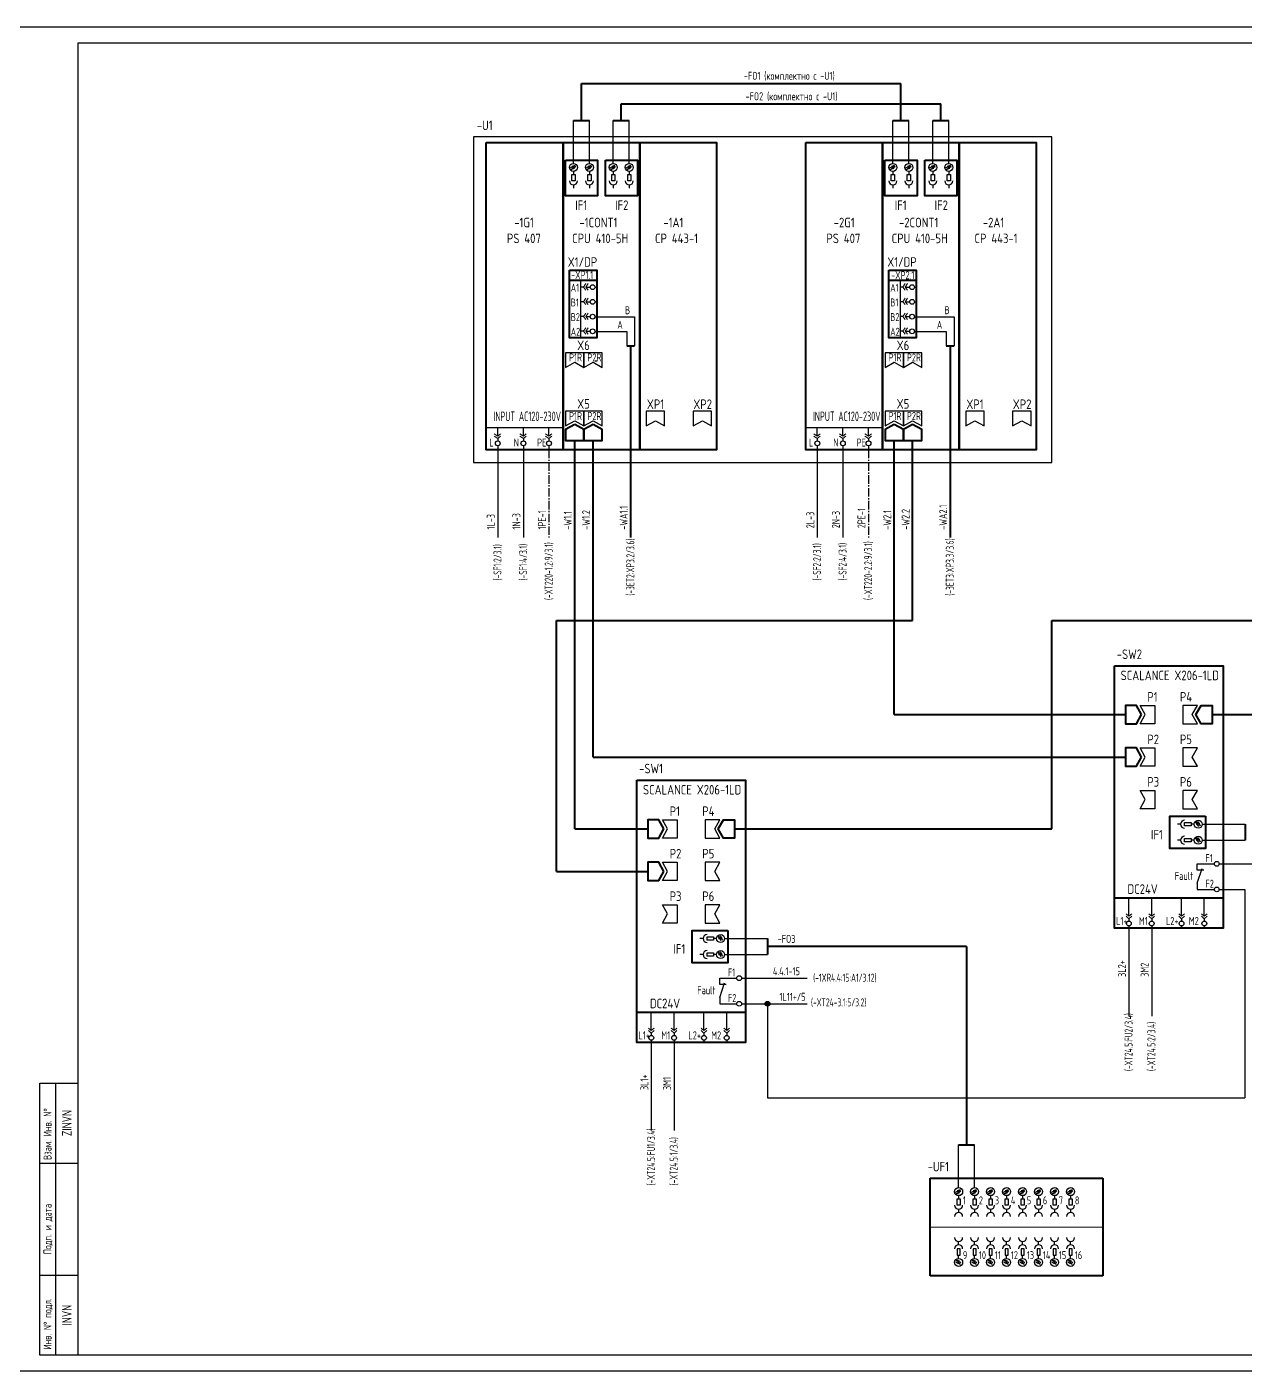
# Model space of a CAD drawing. Header units: millimetres. Extents: x 98 to 20644, y -7467 to -6136.
# Drawn here: x 2478 to 2858.8, y -7467.1 to -7047.1 of the extents above; entities that cross this region are included whole.
import ezdxf
from ezdxf.enums import TextEntityAlignment as Align

# ---------------------------------------------------------------- set-up
doc = ezdxf.new("R2010")
doc.units = ezdxf.units.MM
doc.linetypes.add('3_2012-53-ТКР2.1-2_План$0${ Chain Double-Dash }', pattern=[0])
doc.linetypes.add('EPL_DASHLONGDOT', pattern=[1, 0.66, -0.12, 0.1, -0.12])
doc.layers.add('Line S04', color=7, linetype='Continuous', lineweight=40)
doc.layers.add('Line S3', color=7, linetype='Continuous', lineweight=20)
for name, color, linetype in [('Временный', 6, 'Continuous'), ('КИА_МАРКИРОВКА', 2, 'Continuous'), ('КИА_НАКЛЕЙКИ', 1, 'Continuous')]:
    doc.layers.add(name, color=color, linetype=linetype)
doc.styles.add('GOST-A 3-1', font='', dxfattribs={"height": 3})
doc.styles.add('GOSTA-2.5-1', font='', dxfattribs={"width": 0.9, "height": 2.5})
doc.styles.add('ROMANS0-70', font='romans.shx', dxfattribs={"width": 0.7})
doc.styles.get('GOST-A 3-1').set_extended_font_data('GOST type A')
doc.styles.get('GOSTA-2.5-1').set_extended_font_data('GOST Type AU')

# ---------------------------------------------------------------- blocks, each defined once
blk = doc.blocks.new('A$C3D920043')
at = {"lineweight": 25}
for p, q in [((2, 2), (0, 2)), ((2, 2), (6.5, 0.5)), ((6, 0), (6, 2)), ((6, 2), (8, 2))]:
    blk.add_line(p, q, dxfattribs=at)
blk = doc.blocks.new('A$C2EC3666A')
h = blk.add_hatch(color=7)
h.dxf.hatch_style = 1
edge = h.paths.add_edge_path()
edge.add_arc((0, 0), 0.75, 0, 360)
at = {"color": 0}
blk.add_circle((0, 0), 0.75, dxfattribs=at)

msp = doc.modelspace()

# ---------------------------------------------------------------- linework, layer by layer
for p, q in [((2474, -7047.07), (3068, -7047.07)), ((2494, -7052.07), (3063, -7052.07)), ((2494, -7462.07), (2494, -7052.07)), ((2851.91, -7308.57), (2871.87, -7308.57)), ((2702.63, -7344.3), (2714.15, -7344.3)), ((2482, -7462.07), (2482, -7377.07)), ((2482, -7377.07), (2494, -7377.07)), ((2487, -7462.07), (2487, -7377.07)), ((2482, -7402.07), (2494, -7402.07)), ((2482, -7437.07), (2494, -7437.07)), ((2487, -7437.07), (2494, -7437.07)), ((2494, -7462.07), (2482, -7462.07)), ((3063, -7462.07), (2494, -7462.07)), ((3068, -7467.07), (2474, -7467.07))]:
    msp.add_line(p, q)
at = {"color": 31, "lineweight": 40}
for p, q in [((2651.32, -7076.31), (2651.32, -7064.75)), ((2651.32, -7064.75), (2751.18, -7064.75)), ((2751.18, -7076.31), (2751.18, -7064.75)), ((2663.79, -7076.31), (2663.79, -7071.16)), ((2663.79, -7071.16), (2763.65, -7071.16)), ((2763.65, -7076.31), (2763.65, -7071.16)), ((2648.82, -7076.31), (2653.82, -7076.31)), ((2661.29, -7076.31), (2666.29, -7076.31)), ((2748.68, -7076.31), (2753.68, -7076.31)), ((2761.15, -7076.31), (2766.15, -7076.31)), ((2858.78, -7296.2), (2858.78, -7301.2)), ((2709.5, -7331.92), (2709.5, -7336.92)), ((2771.74, -7334.42), (2709.5, -7334.42)), ((2771.74, -7334.42), (2771.74, -7396.35)), ((2769.24, -7396.35), (2774.24, -7396.35))]:
    msp.add_line(p, q, dxfattribs=at)
at = {"color": 0}
for p, q in [((2648.82, -7089.71), (2648.82, -7076.31)), ((2653.82, -7089.71), (2653.82, -7076.31)), ((2661.29, -7089.71), (2661.29, -7076.31)), ((2666.29, -7089.71), (2666.29, -7076.31)), ((2748.68, -7089.71), (2748.68, -7076.31)), ((2753.68, -7089.71), (2753.68, -7076.31)), ((2761.15, -7089.71), (2761.15, -7076.31)), ((2766.15, -7089.71), (2766.15, -7076.31)), ((2647.82, -7091.15), (2649.33, -7090.39)), ((2649.55, -7090.78), (2648.11, -7091.67)), ((2648.11, -7091.67), (2648.86, -7090.98)), ((2649.06, -7091.3), (2648.11, -7091.67)), ((2649.33, -7090.39), (2648.35, -7090.67)), ((2648.52, -7091.01), (2649.33, -7090.39)), ((2648.82, -7092.21), (2648.82, -7093.21)), ((2652.82, -7091.15), (2654.33, -7090.39)), ((2654.55, -7090.78), (2653.11, -7091.67)), ((2653.11, -7091.67), (2653.86, -7090.98)), ((2654.06, -7091.3), (2653.11, -7091.67)), ((2654.33, -7090.39), (2653.35, -7090.67)), ((2653.52, -7091.01), (2654.33, -7090.39)), ((2653.82, -7092.21), (2653.82, -7093.21)), ((2660.29, -7091.15), (2661.8, -7090.39)), ((2662.02, -7090.78), (2660.58, -7091.67)), ((2660.58, -7091.67), (2661.34, -7090.98)), ((2661.53, -7091.3), (2660.58, -7091.67)), ((2661.8, -7090.39), (2660.82, -7090.67)), ((2660.99, -7091.01), (2661.8, -7090.39)), ((2661.29, -7092.21), (2661.29, -7093.21)), ((2665.29, -7091.15), (2666.8, -7090.39)), ((2667.02, -7090.78), (2665.58, -7091.67)), ((2665.58, -7091.67), (2666.34, -7090.98)), ((2666.53, -7091.3), (2665.58, -7091.67)), ((2666.8, -7090.39), (2665.82, -7090.67)), ((2665.99, -7091.01), (2666.8, -7090.39)), ((2666.29, -7092.21), (2666.29, -7093.21)), ((2747.68, -7091.15), (2749.19, -7090.39)), ((2749.41, -7090.78), (2747.98, -7091.67)), ((2747.98, -7091.67), (2748.73, -7090.98)), ((2748.93, -7091.3), (2747.98, -7091.67)), ((2749.19, -7090.39), (2748.21, -7090.67)), ((2748.38, -7091.01), (2749.19, -7090.39)), ((2748.68, -7092.21), (2748.68, -7093.21)), ((2752.68, -7091.15), (2754.19, -7090.39)), ((2754.41, -7090.78), (2752.98, -7091.67)), ((2752.98, -7091.67), (2753.73, -7090.98)), ((2753.93, -7091.3), (2752.98, -7091.67)), ((2754.19, -7090.39), (2753.21, -7090.67)), ((2753.38, -7091.01), (2754.19, -7090.39)), ((2753.68, -7092.21), (2753.68, -7093.21)), ((2760.15, -7091.15), (2761.66, -7090.39)), ((2761.88, -7090.78), (2760.45, -7091.67)), ((2760.45, -7091.67), (2761.2, -7090.98)), ((2761.4, -7091.3), (2760.45, -7091.67)), ((2761.66, -7090.39), (2760.68, -7090.67)), ((2760.85, -7091.01), (2761.66, -7090.39)), ((2761.15, -7092.21), (2761.15, -7093.21)), ((2765.15, -7091.15), (2766.66, -7090.39)), ((2766.88, -7090.78), (2765.45, -7091.67)), ((2765.45, -7091.67), (2766.2, -7090.98)), ((2766.4, -7091.3), (2765.45, -7091.67)), ((2766.66, -7090.39), (2765.68, -7090.67)), ((2765.85, -7091.01), (2766.66, -7090.39)), ((2766.15, -7092.21), (2766.15, -7093.21)), ((2648.82, -7096.46), (2648.82, -7097.46)), ((2653.82, -7096.46), (2653.82, -7097.46)), ((2661.29, -7096.46), (2661.29, -7097.46)), ((2666.29, -7096.46), (2666.29, -7097.46)), ((2748.68, -7096.46), (2748.68, -7097.46)), ((2753.68, -7096.46), (2753.68, -7097.46)), ((2761.15, -7096.46), (2761.15, -7097.46)), ((2766.15, -7096.46), (2766.15, -7097.46)), ((2651.19, -7144.26), (2651.19, -7126.28)), ((2751.05, -7144.26), (2751.05, -7126.28)), ((2651.94, -7128.39), (2651.19, -7128.39)), ((2652.68, -7128.39), (2654.08, -7128.39)), ((2655.58, -7128.39), (2656.13, -7128.39)), ((2751.8, -7128.39), (2751.05, -7128.39)), ((2752.54, -7128.39), (2753.94, -7128.39)), ((2755.44, -7128.39), (2755.99, -7128.39)), ((2651.94, -7132.95), (2651.19, -7132.95)), ((2652.68, -7132.95), (2654.08, -7132.95)), ((2655.58, -7132.97), (2656.13, -7132.97)), ((2751.8, -7132.95), (2751.05, -7132.95)), ((2752.54, -7132.95), (2753.94, -7132.95)), ((2755.44, -7132.97), (2755.99, -7132.97)), ((2651.94, -7137.6), (2651.19, -7137.6)), ((2652.68, -7137.6), (2654.08, -7137.6)), ((2655.58, -7137.62), (2656.13, -7137.62)), ((2656.13, -7137.62), (2667.92, -7137.62)), ((2667.92, -7137.62), (2667.92, -7146.72)), ((2751.8, -7137.6), (2751.05, -7137.6)), ((2752.54, -7137.6), (2753.94, -7137.6)), ((2755.44, -7137.62), (2755.99, -7137.62)), ((2755.99, -7137.62), (2767.79, -7137.62)), ((2767.79, -7137.62), (2767.79, -7146.72)), ((2651.94, -7142.18), (2651.19, -7142.18)), ((2652.68, -7142.18), (2654.08, -7142.18)), ((2655.58, -7142.2), (2656.13, -7142.2)), ((2656.13, -7142.2), (2665.53, -7142.2)), ((2665.53, -7142.2), (2665.53, -7146.72)), ((2751.8, -7142.18), (2751.05, -7142.18)), ((2752.54, -7142.18), (2753.94, -7142.18)), ((2755.44, -7142.2), (2755.99, -7142.2)), ((2755.99, -7142.2), (2765.39, -7142.2)), ((2765.39, -7142.2), (2765.39, -7146.72)), ((2655.58, -7151.44), (2656.13, -7151.44)), ((2625.19, -7174.94), (2625.19, -7172.19)), ((2633.19, -7174.94), (2633.19, -7172.19)), ((2641.19, -7174.94), (2641.19, -7172.19)), ((2725.06, -7174.94), (2725.06, -7172.19)), ((2733.06, -7174.94), (2733.06, -7172.19)), ((2741.06, -7174.94), (2741.06, -7172.19)), ((2625.19, -7175.68), (2625.19, -7176.43)), ((2633.19, -7175.68), (2633.19, -7176.43)), ((2641.19, -7175.68), (2641.19, -7176.43)), ((2725.06, -7175.68), (2725.06, -7176.43)), ((2733.06, -7175.68), (2733.06, -7176.43)), ((2741.06, -7175.68), (2741.06, -7176.43)), ((2625.19, -7177.93), (2625.19, -7179.18)), ((2633.19, -7177.93), (2633.19, -7179.18)), ((2641.19, -7177.93), (2641.19, -7179.18)), ((2725.06, -7177.93), (2725.06, -7179.18)), ((2733.06, -7177.93), (2733.06, -7179.18)), ((2741.06, -7177.93), (2741.06, -7179.18)), ((2843.94, -7295.2), (2844.7, -7296.71)), ((2838.63, -7296.2), (2837.63, -7296.2)), ((2842.88, -7296.2), (2841.88, -7296.2)), ((2844.31, -7296.93), (2843.42, -7295.49)), ((2843.42, -7295.49), (2844.11, -7296.25)), ((2843.79, -7296.44), (2843.42, -7295.49)), ((2844.08, -7295.9), (2844.7, -7296.71)), ((2844.7, -7296.71), (2844.42, -7295.73)), ((2845.38, -7296.2), (2858.78, -7296.2)), ((2838.63, -7301.2), (2837.63, -7301.2)), ((2842.88, -7301.2), (2841.88, -7301.2)), ((2844.31, -7301.93), (2843.42, -7300.49)), ((2843.42, -7300.49), (2844.11, -7301.25)), ((2843.79, -7301.44), (2843.42, -7300.49)), ((2843.94, -7300.2), (2844.7, -7301.71)), ((2844.08, -7300.9), (2844.7, -7301.71)), ((2844.7, -7301.71), (2844.42, -7300.73)), ((2845.38, -7301.2), (2858.78, -7301.2)), ((2843.84, -7308.57), (2849.16, -7308.57)), ((2850.66, -7308.57), (2851.91, -7308.57)), ((2822.46, -7324.97), (2822.46, -7319.17)), ((2829.57, -7324.97), (2829.57, -7319.17)), ((2838.92, -7324.97), (2838.92, -7319.17)), ((2843.84, -7316.57), (2849.16, -7316.57)), ((2846.03, -7324.97), (2846.03, -7319.17)), ((2850.66, -7316.57), (2851.91, -7316.57)), ((2822.46, -7325.71), (2822.46, -7326.46)), ((2822.46, -7327.96), (2822.46, -7328.66)), ((2829.57, -7325.71), (2829.57, -7326.46)), ((2829.57, -7327.96), (2829.57, -7328.66)), ((2838.92, -7325.71), (2838.92, -7326.46)), ((2838.92, -7327.96), (2838.92, -7328.66)), ((2846.03, -7325.71), (2846.03, -7326.46)), ((2846.03, -7327.96), (2846.03, -7328.66)), ((2689.34, -7331.92), (2688.34, -7331.92)), ((2693.59, -7331.92), (2692.59, -7331.92)), ((2695.02, -7332.65), (2694.14, -7331.22)), ((2694.14, -7331.22), (2694.82, -7331.97)), ((2694.5, -7332.17), (2694.14, -7331.22)), ((2694.66, -7330.92), (2695.41, -7332.43)), ((2694.8, -7331.62), (2695.41, -7332.43)), ((2695.41, -7332.43), (2695.13, -7331.45)), ((2696.09, -7331.92), (2709.5, -7331.92)), ((2689.34, -7336.92), (2688.34, -7336.92)), ((2693.59, -7336.92), (2692.59, -7336.92)), ((2695.02, -7337.65), (2694.14, -7336.22)), ((2694.14, -7336.22), (2694.82, -7336.97)), ((2694.5, -7337.17), (2694.14, -7336.22)), ((2694.66, -7335.92), (2695.41, -7337.43)), ((2694.8, -7336.62), (2695.41, -7337.43)), ((2695.41, -7337.43), (2695.13, -7336.45)), ((2696.09, -7336.92), (2709.5, -7336.92)), ((2694.55, -7344.3), (2699.88, -7344.3)), ((2701.38, -7344.3), (2702.63, -7344.3)), ((2714.15, -7344.3), (2721.94, -7344.3)), ((2694.55, -7352.29), (2699.88, -7352.29)), ((2701.38, -7352.29), (2702.63, -7352.29)), ((2673.17, -7360.69), (2673.17, -7354.9)), ((2680.29, -7360.69), (2680.29, -7354.9)), ((2689.63, -7360.69), (2689.63, -7354.9)), ((2696.75, -7360.69), (2696.75, -7354.9)), ((2673.17, -7361.44), (2673.17, -7362.19)), ((2680.29, -7361.44), (2680.29, -7362.19)), ((2689.63, -7361.44), (2689.63, -7362.19)), ((2696.75, -7361.44), (2696.75, -7362.19)), ((2673.17, -7363.69), (2673.17, -7364.38)), ((2680.29, -7363.69), (2680.29, -7364.38)), ((2689.63, -7363.69), (2689.63, -7364.38)), ((2696.75, -7363.69), (2696.75, -7364.38)), ((2769.24, -7409.75), (2769.24, -7396.35)), ((2774.24, -7409.75), (2774.24, -7396.35)), ((2768.24, -7411.19), (2769.75, -7410.43)), ((2769.97, -7410.83), (2768.53, -7411.71)), ((2768.53, -7411.71), (2769.29, -7411.03)), ((2769.48, -7411.35), (2768.53, -7411.71)), ((2769.75, -7410.43), (2768.77, -7410.72)), ((2768.94, -7411.05), (2769.75, -7410.43)), ((2769.24, -7412.25), (2769.24, -7413.25)), ((2773.24, -7411.19), (2774.75, -7410.43)), ((2774.97, -7410.83), (2773.53, -7411.71)), ((2773.53, -7411.71), (2774.29, -7411.03)), ((2774.48, -7411.35), (2773.53, -7411.71)), ((2774.75, -7410.43), (2773.77, -7410.72)), ((2773.94, -7411.05), (2774.75, -7410.43)), ((2774.24, -7412.25), (2774.24, -7413.25)), ((2778.24, -7411.19), (2779.75, -7410.43)), ((2779.97, -7410.83), (2778.53, -7411.71)), ((2778.53, -7411.71), (2779.29, -7411.03)), ((2779.48, -7411.35), (2778.53, -7411.71)), ((2779.75, -7410.43), (2778.77, -7410.72)), ((2778.94, -7411.05), (2779.75, -7410.43)), ((2779.24, -7412.25), (2779.24, -7413.25)), ((2783.24, -7411.19), (2784.75, -7410.43)), ((2784.97, -7410.83), (2783.53, -7411.71)), ((2783.53, -7411.71), (2784.29, -7411.03)), ((2784.48, -7411.35), (2783.53, -7411.71)), ((2784.75, -7410.43), (2783.77, -7410.72)), ((2783.94, -7411.05), (2784.75, -7410.43)), ((2784.24, -7412.25), (2784.24, -7413.25)), ((2788.24, -7411.19), (2789.75, -7410.43)), ((2789.97, -7410.83), (2788.53, -7411.71)), ((2788.53, -7411.71), (2789.29, -7411.03)), ((2789.48, -7411.35), (2788.53, -7411.71)), ((2789.75, -7410.43), (2788.77, -7410.72)), ((2788.94, -7411.05), (2789.75, -7410.43)), ((2789.24, -7412.25), (2789.24, -7413.25)), ((2793.24, -7411.19), (2794.75, -7410.43)), ((2794.97, -7410.83), (2793.53, -7411.71)), ((2793.53, -7411.71), (2794.29, -7411.03)), ((2794.48, -7411.35), (2793.53, -7411.71)), ((2794.75, -7410.43), (2793.77, -7410.72)), ((2793.94, -7411.05), (2794.75, -7410.43)), ((2794.24, -7412.25), (2794.24, -7413.25)), ((2798.24, -7411.19), (2799.75, -7410.43)), ((2799.97, -7410.83), (2798.53, -7411.71)), ((2798.53, -7411.71), (2799.29, -7411.03)), ((2799.48, -7411.35), (2798.53, -7411.71)), ((2799.75, -7410.43), (2798.77, -7410.72)), ((2798.94, -7411.05), (2799.75, -7410.43)), ((2799.24, -7412.25), (2799.24, -7413.25)), ((2803.24, -7411.19), (2804.75, -7410.43)), ((2804.97, -7410.83), (2803.53, -7411.71)), ((2803.53, -7411.71), (2804.29, -7411.03)), ((2804.48, -7411.35), (2803.53, -7411.71)), ((2804.75, -7410.43), (2803.77, -7410.72)), ((2803.94, -7411.05), (2804.75, -7410.43)), ((2804.24, -7412.25), (2804.24, -7413.25)), ((2769.24, -7416.5), (2769.24, -7417.5)), ((2774.24, -7416.5), (2774.24, -7417.5)), ((2779.24, -7416.5), (2779.24, -7417.5)), ((2784.24, -7416.5), (2784.24, -7417.5)), ((2789.24, -7416.5), (2789.24, -7417.5)), ((2794.24, -7416.5), (2794.24, -7417.5)), ((2799.24, -7416.5), (2799.24, -7417.5)), ((2804.24, -7416.5), (2804.24, -7417.5)), ((2769.24, -7427.59), (2769.24, -7426.59)), ((2774.24, -7427.59), (2774.24, -7426.59)), ((2779.24, -7427.59), (2779.24, -7426.59)), ((2784.24, -7427.59), (2784.24, -7426.59)), ((2789.24, -7427.59), (2789.24, -7426.59)), ((2794.24, -7427.59), (2794.24, -7426.59)), ((2799.24, -7427.59), (2799.24, -7426.59)), ((2804.24, -7427.59), (2804.24, -7426.59)), ((2768.24, -7432.9), (2769.75, -7433.66)), ((2769.97, -7433.26), (2768.53, -7432.38)), ((2768.53, -7432.38), (2769.29, -7433.06)), ((2769.48, -7432.74), (2768.53, -7432.38)), ((2769.75, -7433.66), (2768.77, -7433.38)), ((2768.94, -7433.04), (2769.75, -7433.66)), ((2769.24, -7431.84), (2769.24, -7430.84)), ((2773.24, -7432.9), (2774.75, -7433.66)), ((2774.97, -7433.26), (2773.53, -7432.38)), ((2773.53, -7432.38), (2774.29, -7433.06)), ((2774.48, -7432.74), (2773.53, -7432.38)), ((2774.75, -7433.66), (2773.77, -7433.38)), ((2773.94, -7433.04), (2774.75, -7433.66)), ((2774.24, -7431.84), (2774.24, -7430.84)), ((2778.24, -7432.9), (2779.75, -7433.66)), ((2779.97, -7433.26), (2778.53, -7432.38)), ((2778.53, -7432.38), (2779.29, -7433.06)), ((2779.48, -7432.74), (2778.53, -7432.38)), ((2779.75, -7433.66), (2778.77, -7433.38)), ((2778.94, -7433.04), (2779.75, -7433.66)), ((2779.24, -7431.84), (2779.24, -7430.84)), ((2783.24, -7432.9), (2784.75, -7433.66)), ((2784.97, -7433.26), (2783.53, -7432.38)), ((2783.53, -7432.38), (2784.29, -7433.06)), ((2784.48, -7432.74), (2783.53, -7432.38)), ((2784.75, -7433.66), (2783.77, -7433.38)), ((2783.94, -7433.04), (2784.75, -7433.66)), ((2784.24, -7431.84), (2784.24, -7430.84)), ((2788.24, -7432.9), (2789.75, -7433.66)), ((2789.97, -7433.26), (2788.53, -7432.38)), ((2788.53, -7432.38), (2789.29, -7433.06)), ((2789.48, -7432.74), (2788.53, -7432.38)), ((2789.75, -7433.66), (2788.77, -7433.38)), ((2788.94, -7433.04), (2789.75, -7433.66)), ((2789.24, -7431.84), (2789.24, -7430.84)), ((2793.24, -7432.9), (2794.75, -7433.66)), ((2794.97, -7433.26), (2793.53, -7432.38)), ((2793.53, -7432.38), (2794.29, -7433.06)), ((2794.48, -7432.74), (2793.53, -7432.38)), ((2794.75, -7433.66), (2793.77, -7433.38)), ((2793.94, -7433.04), (2794.75, -7433.66)), ((2794.24, -7431.84), (2794.24, -7430.84)), ((2798.24, -7432.9), (2799.75, -7433.66)), ((2799.97, -7433.26), (2798.53, -7432.38)), ((2798.53, -7432.38), (2799.29, -7433.06)), ((2799.48, -7432.74), (2798.53, -7432.38)), ((2799.75, -7433.66), (2798.77, -7433.38)), ((2798.94, -7433.04), (2799.75, -7433.66)), ((2799.24, -7431.84), (2799.24, -7430.84)), ((2803.24, -7432.9), (2804.75, -7433.66)), ((2804.97, -7433.26), (2803.53, -7432.38)), ((2803.53, -7432.38), (2804.29, -7433.06)), ((2804.48, -7432.74), (2803.53, -7432.38)), ((2804.75, -7433.66), (2803.77, -7433.38)), ((2803.94, -7433.04), (2804.75, -7433.66)), ((2804.24, -7431.84), (2804.24, -7430.84))]:
    msp.add_line(p, q, dxfattribs=at)
at = {"lineweight": 18}
for p, q in [((2652.68, -7127.28), (2651.94, -7128.39)), ((2653.43, -7127.28), (2652.68, -7128.39)), ((2752.54, -7127.28), (2751.8, -7128.39)), ((2753.29, -7127.28), (2752.54, -7128.39)), ((2651.94, -7128.39), (2652.68, -7129.28)), ((2652.68, -7128.39), (2653.43, -7129.28)), ((2751.8, -7128.39), (2752.54, -7129.28)), ((2752.54, -7128.39), (2753.29, -7129.28)), ((2652.68, -7131.84), (2651.94, -7132.95)), ((2651.94, -7132.95), (2652.68, -7133.84)), ((2653.43, -7131.84), (2652.68, -7132.95)), ((2652.68, -7132.95), (2653.43, -7133.84)), ((2752.54, -7131.84), (2751.8, -7132.95)), ((2751.8, -7132.95), (2752.54, -7133.84)), ((2753.29, -7131.84), (2752.54, -7132.95)), ((2752.54, -7132.95), (2753.29, -7133.84)), ((2652.68, -7136.49), (2651.94, -7137.6)), ((2651.94, -7137.6), (2652.68, -7138.49)), ((2653.43, -7136.49), (2652.68, -7137.6)), ((2652.68, -7137.6), (2653.43, -7138.49)), ((2752.54, -7136.49), (2751.8, -7137.6)), ((2751.8, -7137.6), (2752.54, -7138.49)), ((2753.29, -7136.49), (2752.54, -7137.6)), ((2752.54, -7137.6), (2753.29, -7138.49)), ((2652.68, -7141.07), (2651.94, -7142.18)), ((2651.94, -7142.18), (2652.68, -7143.07)), ((2653.43, -7141.07), (2652.68, -7142.18)), ((2652.68, -7142.18), (2653.43, -7143.07)), ((2752.54, -7141.07), (2751.8, -7142.18)), ((2751.8, -7142.18), (2752.54, -7143.07)), ((2753.29, -7141.07), (2752.54, -7142.18)), ((2752.54, -7142.18), (2753.29, -7143.07)), ((2624.09, -7174.19), (2625.19, -7174.94)), ((2624.09, -7174.94), (2625.19, -7175.68)), ((2625.19, -7174.94), (2626.09, -7174.19)), ((2625.19, -7175.68), (2626.09, -7174.94)), ((2632.09, -7174.19), (2633.19, -7174.94)), ((2632.09, -7174.94), (2633.19, -7175.68)), ((2633.19, -7174.94), (2634.09, -7174.19)), ((2633.19, -7175.68), (2634.09, -7174.94)), ((2640.09, -7174.19), (2641.19, -7174.94)), ((2640.09, -7174.94), (2641.19, -7175.68)), ((2641.19, -7174.94), (2642.09, -7174.19)), ((2641.19, -7175.68), (2642.09, -7174.94)), ((2723.95, -7174.19), (2725.06, -7174.94)), ((2723.95, -7174.94), (2725.06, -7175.68)), ((2725.06, -7174.94), (2725.95, -7174.19)), ((2725.06, -7175.68), (2725.95, -7174.94)), ((2731.95, -7174.19), (2733.06, -7174.94)), ((2731.95, -7174.94), (2733.06, -7175.68)), ((2733.06, -7174.94), (2733.95, -7174.19)), ((2733.06, -7175.68), (2733.95, -7174.94)), ((2739.95, -7174.19), (2741.06, -7174.94)), ((2739.95, -7174.94), (2741.06, -7175.68)), ((2741.06, -7174.94), (2741.95, -7174.19)), ((2741.06, -7175.68), (2741.95, -7174.94)), ((2822.46, -7324.97), (2821.57, -7324.22)), ((2822.46, -7324.97), (2823.35, -7324.22)), ((2829.57, -7324.97), (2828.68, -7324.22)), ((2829.57, -7324.97), (2830.47, -7324.22)), ((2838.92, -7324.97), (2838.03, -7324.22)), ((2838.92, -7324.97), (2839.81, -7324.22)), ((2846.03, -7324.97), (2845.14, -7324.22)), ((2846.03, -7324.97), (2846.92, -7324.22)), ((2822.46, -7325.71), (2821.57, -7324.97)), ((2822.46, -7325.71), (2823.35, -7324.97)), ((2829.57, -7325.71), (2828.68, -7324.97)), ((2829.57, -7325.71), (2830.47, -7324.97)), ((2838.92, -7325.71), (2838.03, -7324.97)), ((2838.92, -7325.71), (2839.81, -7324.97)), ((2846.03, -7325.71), (2845.14, -7324.97)), ((2846.03, -7325.71), (2846.92, -7324.97)), ((2673.17, -7360.69), (2672.28, -7359.95)), ((2673.17, -7361.44), (2672.28, -7360.69)), ((2673.17, -7360.69), (2674.06, -7359.95)), ((2673.17, -7361.44), (2674.06, -7360.69)), ((2680.29, -7360.69), (2679.4, -7359.95)), ((2680.29, -7361.44), (2679.4, -7360.69)), ((2680.29, -7360.69), (2681.18, -7359.95)), ((2680.29, -7361.44), (2681.18, -7360.69)), ((2689.63, -7360.69), (2688.74, -7359.95)), ((2689.63, -7361.44), (2688.74, -7360.69)), ((2689.63, -7360.69), (2690.52, -7359.95)), ((2689.63, -7361.44), (2690.52, -7360.69)), ((2696.75, -7360.69), (2695.86, -7359.95)), ((2696.75, -7361.44), (2695.86, -7360.69)), ((2696.75, -7360.69), (2697.64, -7359.95)), ((2696.75, -7361.44), (2697.64, -7360.69))]:
    msp.add_line(p, q, dxfattribs=at)
at = {"color": 6, "lineweight": 40}
for p, q in [((2665.53, -7146.72), (2667.92, -7146.72)), ((2666.72, -7146.72), (2666.72, -7206.64)), ((2765.39, -7146.72), (2767.79, -7146.72)), ((2766.59, -7146.72), (2766.59, -7206.64))]:
    msp.add_line(p, q, dxfattribs=at)
at = {"color": 3, "lineweight": 40}
for p, q in [((2649.26, -7221.77), (2649.26, -7176.35)), ((2655, -7227.51), (2655, -7176.35)), ((2749.12, -7261.93), (2749.12, -7176.35)), ((2754.86, -7232.57), (2754.86, -7176.35)), ((2649.26, -7297.65), (2649.26, -7221.77)), ((2655, -7275.21), (2655, -7227.51)), ((2643.52, -7310.93), (2643.52, -7232.57)), ((2643.52, -7232.57), (2754.86, -7232.57)), ((2798.32, -7297.65), (2798.32, -7232.57)), ((2798.32, -7232.57), (2942.11, -7232.57)), ((2749.12, -7261.93), (2821.35, -7261.93)), ((2848.48, -7261.93), (2947.85, -7261.93)), ((2655, -7275.21), (2821.35, -7275.21)), ((2649.26, -7297.65), (2672.06, -7297.65)), ((2699.19, -7297.65), (2798.32, -7297.65)), ((2643.52, -7310.93), (2672.06, -7310.93))]:
    msp.add_line(p, q, dxfattribs=at)
at = {"color": 30, "lineweight": 25, "ltscale": 4}
for p, q in [((2625.19, -7179.18), (2625.19, -7206.64)), ((2725.06, -7179.18), (2725.06, -7206.64))]:
    msp.add_line(p, q, dxfattribs=at)
at = {"color": 5}
for p, q in [((2633.19, -7179.18), (2633.19, -7206.64)), ((2733.06, -7179.18), (2733.06, -7206.64))]:
    msp.add_line(p, q, dxfattribs=at)
at = {"color": 3, "linetype": 'EPL_DASHLONGDOT', "lineweight": 25, "ltscale": 4}
for p, q in [((2641.19, -7179.18), (2641.19, -7206.64)), ((2741.06, -7179.18), (2741.06, -7206.64))]:
    msp.add_line(p, q, dxfattribs=at)
at = {"color": 1}
for p, q in [((2851.91, -7316.57), (2858.64, -7316.57)), ((2858.64, -7316.57), (2858.64, -7381.69)), ((2822.46, -7329.03), (2822.46, -7356.12)), ((2702.63, -7352.29), (2718.05, -7352.29)), ((2709.5, -7352.29), (2709.5, -7381.69)), ((2718.05, -7352.29), (2721.94, -7352.29)), ((2673.17, -7364.38), (2673.17, -7391.84)), ((2709.5, -7381.69), (2858.64, -7381.69))]:
    msp.add_line(p, q, dxfattribs=at)
at = {"color": 4}
for p, q in [((2829.57, -7329.03), (2829.57, -7356.12)), ((2680.29, -7364.38), (2680.29, -7391.84))]:
    msp.add_line(p, q, dxfattribs=at)
at = {"color": 0, "linetype": '3_2012-53-ТКР2.1-2_План$0${ Chain Double-Dash }', "ltscale": 5}
msp.add_lwpolyline([(2798.32, -7081.4), (2617.57, -7081.4), (2617.57, -7183.21), (2798.32, -7183.21)], close=True, dxfattribs=at)
at = {"color": 0, "lineweight": 40}
for points in [[(2621.59, -7083.18), (2645.59, -7083.18), (2645.59, -7179.18), (2621.59, -7179.18)], [(2645.59, -7083.18), (2669.59, -7083.18), (2669.59, -7179.18), (2645.59, -7179.18)], [(2669.59, -7083.18), (2693.59, -7083.18), (2693.59, -7179.18), (2669.59, -7179.18)], [(2721.45, -7083.18), (2745.45, -7083.18), (2745.45, -7179.18), (2721.45, -7179.18)], [(2745.45, -7083.18), (2769.45, -7083.18), (2769.45, -7179.18), (2745.45, -7179.18)], [(2769.45, -7083.18), (2793.45, -7083.18), (2793.45, -7179.18), (2769.45, -7179.18)], [(2646.34, -7088.72), (2656.37, -7088.72), (2656.37, -7099.86), (2646.34, -7099.86)], [(2658.81, -7088.72), (2668.84, -7088.72), (2668.84, -7099.86), (2658.81, -7099.86)], [(2746.2, -7088.72), (2756.23, -7088.72), (2756.23, -7099.86), (2746.2, -7099.86)], [(2758.68, -7088.72), (2768.7, -7088.72), (2768.7, -7099.86), (2758.68, -7099.86)], [(2647.59, -7123.12), (2656.13, -7123.12), (2656.13, -7144.26), (2647.59, -7144.26)], [(2647.59, -7123.12), (2656.13, -7123.12), (2656.13, -7126.28), (2647.59, -7126.28)], [(2747.45, -7123.12), (2755.99, -7123.12), (2755.99, -7144.26), (2747.45, -7144.26)], [(2747.45, -7123.12), (2755.99, -7123.12), (2755.99, -7126.28), (2747.45, -7126.28)], [(2846.37, -7293.72), (2846.37, -7303.75), (2835.23, -7303.75), (2835.23, -7293.72)], [(2817.91, -7319.17), (2851.91, -7319.17), (2851.91, -7328.66), (2817.91, -7328.66)], [(2697.09, -7329.44), (2697.09, -7339.47), (2685.95, -7339.47), (2685.95, -7329.44)], [(2668.63, -7354.9), (2702.63, -7354.9), (2702.63, -7364.38), (2668.63, -7364.38)]]:
    msp.add_lwpolyline(points, close=True, dxfattribs=at)
at = {"color": 0}
for points in [[(2648.32, -7093.2), (2649.33, -7093.2), (2649.33, -7095.21), (2648.32, -7095.21)], [(2653.32, -7093.2), (2654.33, -7093.2), (2654.33, -7095.21), (2653.32, -7095.21)], [(2660.79, -7093.2), (2661.8, -7093.2), (2661.8, -7095.21), (2660.79, -7095.21)], [(2665.79, -7093.2), (2666.8, -7093.2), (2666.8, -7095.21), (2665.79, -7095.21)], [(2748.18, -7093.2), (2749.19, -7093.2), (2749.19, -7095.21), (2748.18, -7095.21)], [(2753.18, -7093.2), (2754.19, -7093.2), (2754.19, -7095.21), (2753.18, -7095.21)], [(2760.65, -7093.2), (2761.66, -7093.2), (2761.66, -7095.21), (2760.65, -7095.21)], [(2765.65, -7093.2), (2766.66, -7093.2), (2766.66, -7095.21), (2765.65, -7095.21)], [(2621.59, -7172.19), (2645.59, -7172.19), (2645.59, -7179.18), (2621.59, -7179.18)], [(2721.45, -7172.19), (2745.45, -7172.19), (2745.45, -7179.18), (2721.45, -7179.18)], [(2841.89, -7295.7), (2841.89, -7296.71), (2839.88, -7296.71), (2839.88, -7295.7)], [(2841.89, -7300.7), (2841.89, -7301.71), (2839.88, -7301.71), (2839.88, -7300.7)], [(2692.6, -7331.42), (2692.6, -7332.43), (2690.6, -7332.43), (2690.6, -7331.42)], [(2692.6, -7336.42), (2692.6, -7337.43), (2690.6, -7337.43), (2690.6, -7336.42)], [(2768.74, -7413.25), (2769.75, -7413.25), (2769.75, -7415.25), (2768.74, -7415.25)], [(2773.74, -7413.25), (2774.75, -7413.25), (2774.75, -7415.25), (2773.74, -7415.25)], [(2778.74, -7413.25), (2779.75, -7413.25), (2779.75, -7415.25), (2778.74, -7415.25)], [(2783.74, -7413.25), (2784.75, -7413.25), (2784.75, -7415.25), (2783.74, -7415.25)], [(2788.74, -7413.25), (2789.75, -7413.25), (2789.75, -7415.25), (2788.74, -7415.25)], [(2793.74, -7413.25), (2794.75, -7413.25), (2794.75, -7415.25), (2793.74, -7415.25)], [(2798.74, -7413.25), (2799.75, -7413.25), (2799.75, -7415.25), (2798.74, -7415.25)], [(2803.74, -7413.25), (2804.75, -7413.25), (2804.75, -7415.25), (2803.74, -7415.25)], [(2768.74, -7430.85), (2769.75, -7430.85), (2769.75, -7428.84), (2768.74, -7428.84)], [(2773.74, -7430.85), (2774.75, -7430.85), (2774.75, -7428.84), (2773.74, -7428.84)], [(2778.74, -7430.85), (2779.75, -7430.85), (2779.75, -7428.84), (2778.74, -7428.84)], [(2783.74, -7430.85), (2784.75, -7430.85), (2784.75, -7428.84), (2783.74, -7428.84)], [(2788.74, -7430.85), (2789.75, -7430.85), (2789.75, -7428.84), (2788.74, -7428.84)], [(2793.74, -7430.85), (2794.75, -7430.85), (2794.75, -7428.84), (2793.74, -7428.84)], [(2798.74, -7430.85), (2799.75, -7430.85), (2799.75, -7428.84), (2798.74, -7428.84)], [(2803.74, -7430.85), (2804.75, -7430.85), (2804.75, -7428.84), (2803.74, -7428.84)]]:
    msp.add_lwpolyline(points, close=True, dxfattribs=at)
for points in [[(2646.39, -7153.46), (2649.26, -7151.86), (2652.13, -7153.46), (2652.13, -7148.86), (2646.39, -7148.86), (2646.39, -7153.46)], [(2652.13, -7153.46), (2655, -7151.86), (2657.86, -7153.46), (2657.86, -7148.86), (2652.13, -7148.86), (2652.13, -7153.46)], [(2746.25, -7153.46), (2749.12, -7151.86), (2751.99, -7153.46), (2751.99, -7148.86), (2746.25, -7148.86), (2746.25, -7153.46)], [(2751.99, -7153.46), (2754.86, -7151.86), (2757.73, -7153.46), (2757.73, -7148.86), (2751.99, -7148.86), (2751.99, -7153.46)], [(2646.39, -7171.75), (2649.26, -7170.16), (2652.13, -7171.75), (2652.13, -7167.16), (2646.39, -7167.16), (2646.39, -7171.75)], [(2652.13, -7171.75), (2655, -7170.16), (2657.86, -7171.75), (2657.86, -7167.16), (2652.13, -7167.16), (2652.13, -7171.75)], [(2671.59, -7171.75), (2674.46, -7170.16), (2677.33, -7171.75), (2677.33, -7167.16), (2671.59, -7167.16), (2671.59, -7171.75)], [(2686.26, -7171.75), (2689.13, -7170.16), (2692, -7171.75), (2692, -7167.16), (2686.26, -7167.16), (2686.26, -7171.75)], [(2746.25, -7171.75), (2749.12, -7170.16), (2751.99, -7171.75), (2751.99, -7167.16), (2746.25, -7167.16), (2746.25, -7171.75)], [(2751.99, -7171.75), (2754.86, -7170.16), (2757.73, -7171.75), (2757.73, -7167.16), (2751.99, -7167.16), (2751.99, -7171.75)], [(2771.45, -7171.75), (2774.32, -7170.16), (2777.19, -7171.75), (2777.19, -7167.16), (2771.45, -7167.16), (2771.45, -7171.75)], [(2786.12, -7171.75), (2788.99, -7170.16), (2791.86, -7171.75), (2791.86, -7167.16), (2786.12, -7167.16), (2786.12, -7171.75)], [(2825.94, -7264.8), (2827.54, -7261.93), (2825.94, -7259.06), (2830.54, -7259.06), (2830.54, -7264.8), (2825.94, -7264.8)], [(2843.88, -7264.8), (2842.28, -7261.93), (2843.88, -7259.06), (2839.28, -7259.06), (2839.28, -7264.8), (2843.88, -7264.8)], [(2825.94, -7278.08), (2827.54, -7275.21), (2825.94, -7272.34), (2830.54, -7272.34), (2830.54, -7278.08), (2825.94, -7278.08)], [(2843.88, -7278.08), (2842.28, -7275.21), (2843.88, -7272.34), (2839.28, -7272.34), (2839.28, -7278.08), (2843.88, -7278.08)], [(2825.94, -7291.36), (2827.54, -7288.49), (2825.94, -7285.62), (2830.54, -7285.62), (2830.54, -7291.36), (2825.94, -7291.36)], [(2843.88, -7291.36), (2842.28, -7288.49), (2843.88, -7285.62), (2839.28, -7285.62), (2839.28, -7291.36), (2843.88, -7291.36)], [(2676.66, -7300.52), (2678.25, -7297.65), (2676.66, -7294.78), (2681.25, -7294.78), (2681.25, -7300.52), (2676.66, -7300.52)], [(2694.59, -7300.52), (2693, -7297.65), (2694.59, -7294.78), (2690, -7294.78), (2690, -7300.52), (2694.59, -7300.52)], [(2676.66, -7313.8), (2678.25, -7310.93), (2676.66, -7308.06), (2681.25, -7308.06), (2681.25, -7313.8), (2676.66, -7313.8)], [(2694.59, -7313.8), (2693, -7310.93), (2694.59, -7308.06), (2690, -7308.06), (2690, -7313.8), (2694.59, -7313.8)], [(2676.66, -7327.08), (2678.25, -7324.21), (2676.66, -7321.34), (2681.25, -7321.34), (2681.25, -7327.08), (2676.66, -7327.08)], [(2694.59, -7327.08), (2693, -7324.21), (2694.59, -7321.34), (2690, -7321.34), (2690, -7327.08), (2694.59, -7327.08)]]:
    msp.add_lwpolyline(points, dxfattribs=at)
at = {"color": 3, "lineweight": 40}
for points in [[(2649.26, -7171.27), (2646.39, -7172.87), (2646.39, -7176.35), (2652.13, -7176.35), (2652.13, -7172.87), (2649.26, -7171.27)], [(2655, -7171.27), (2652.13, -7172.87), (2652.13, -7176.35), (2657.86, -7176.35), (2657.86, -7172.87), (2655, -7171.27)], [(2749.12, -7171.27), (2746.25, -7172.87), (2746.25, -7176.35), (2751.99, -7176.35), (2751.99, -7172.87), (2749.12, -7171.27)], [(2754.86, -7171.27), (2751.99, -7172.87), (2751.99, -7176.35), (2757.73, -7176.35), (2757.73, -7172.87), (2754.86, -7171.27)], [(2826.43, -7261.93), (2824.83, -7259.06), (2821.35, -7259.06), (2821.35, -7264.8), (2824.83, -7264.8), (2826.43, -7261.93)], [(2843.39, -7261.93), (2844.99, -7259.06), (2848.48, -7259.06), (2848.48, -7264.8), (2844.99, -7264.8), (2843.39, -7261.93)], [(2826.43, -7275.21), (2824.83, -7272.34), (2821.35, -7272.34), (2821.35, -7278.08), (2824.83, -7278.08), (2826.43, -7275.21)], [(2677.14, -7297.65), (2675.55, -7294.78), (2672.06, -7294.78), (2672.06, -7300.52), (2675.55, -7300.52), (2677.14, -7297.65)], [(2694.11, -7297.65), (2695.7, -7294.78), (2699.19, -7294.78), (2699.19, -7300.52), (2695.7, -7300.52), (2694.11, -7297.65)], [(2677.14, -7310.93), (2675.55, -7308.06), (2672.06, -7308.06), (2672.06, -7313.8), (2675.55, -7313.8), (2677.14, -7310.93)]]:
    msp.add_lwpolyline(points, dxfattribs=at)
at = {"lineweight": 40}
for points in [[(2817.91, -7246.66), (2851.91, -7246.66), (2851.91, -7328.66), (2817.91, -7328.66)], [(2668.63, -7282.38), (2702.63, -7282.38), (2702.63, -7364.38), (2668.63, -7364.38)]]:
    msp.add_lwpolyline(points, close=True, dxfattribs=at)
at = {"color": 0}
for centre, radius in [((2648.82, -7090.96), 1.25), ((2653.82, -7090.96), 1.25), ((2661.29, -7090.96), 1.25), ((2666.29, -7090.96), 1.25), ((2748.68, -7090.96), 1.25), ((2753.68, -7090.96), 1.25), ((2761.15, -7090.96), 1.25), ((2766.15, -7090.96), 1.25), ((2654.83, -7128.39), 0.75), ((2754.69, -7128.39), 0.75), ((2654.83, -7132.97), 0.75), ((2754.69, -7132.97), 0.75), ((2654.83, -7137.62), 0.75), ((2754.69, -7137.62), 0.75), ((2654.83, -7142.2), 0.75), ((2754.69, -7142.2), 0.75), ((2625.19, -7177.18), 0.75), ((2633.19, -7177.18), 0.75), ((2641.19, -7177.18), 0.75), ((2725.06, -7177.18), 0.75), ((2733.06, -7177.18), 0.75), ((2741.06, -7177.18), 0.75), ((2844.13, -7296.2), 1.25), ((2844.13, -7301.2), 1.25), ((2849.91, -7308.57), 0.75), ((2849.91, -7316.57), 0.75), ((2822.46, -7327.21), 0.75), ((2829.57, -7327.21), 0.75), ((2838.92, -7327.21), 0.75), ((2846.03, -7327.21), 0.75), ((2694.84, -7331.92), 1.25), ((2694.84, -7336.92), 1.25), ((2700.63, -7344.3), 0.75), ((2700.63, -7352.29), 0.75), ((2673.17, -7362.94), 0.75), ((2680.29, -7362.94), 0.75), ((2689.63, -7362.94), 0.75), ((2696.75, -7362.94), 0.75), ((2769.24, -7411), 1.25), ((2774.24, -7411), 1.25), ((2779.24, -7411), 1.25), ((2784.24, -7411), 1.25), ((2789.24, -7411), 1.25), ((2794.24, -7411), 1.25), ((2799.24, -7411), 1.25), ((2804.24, -7411), 1.25), ((2769.24, -7433.09), 1.25), ((2774.24, -7433.09), 1.25), ((2779.24, -7433.09), 1.25), ((2784.24, -7433.09), 1.25), ((2789.24, -7433.09), 1.25), ((2794.24, -7433.09), 1.25), ((2799.24, -7433.09), 1.25), ((2804.24, -7433.09), 1.25)]:
    msp.add_circle(centre, radius, dxfattribs=at)
for centre, start, end in [((2648.82, -7095.21), 180, 0), ((2653.82, -7095.21), 180, 0), ((2661.29, -7095.21), 180, 0), ((2666.29, -7095.21), 180, 0), ((2748.68, -7095.21), 180, 0), ((2753.68, -7095.21), 180, 0), ((2761.15, -7095.21), 180, 0), ((2766.15, -7095.21), 180, 0), ((2839.88, -7296.2), 90, 270), ((2839.88, -7301.2), 90, 270), ((2690.59, -7331.92), 90, 270), ((2690.59, -7336.92), 90, 270), ((2769.24, -7415.25), 180, 0), ((2774.24, -7415.25), 180, 0), ((2779.24, -7415.25), 180, 0), ((2784.24, -7415.25), 180, 0), ((2789.24, -7415.25), 180, 0), ((2794.24, -7415.25), 180, 0), ((2799.24, -7415.25), 180, 0), ((2804.24, -7415.25), 180, 0), ((2769.24, -7418.75), 0, 180), ((2774.24, -7418.75), 0, 180), ((2779.24, -7418.75), 0, 180), ((2784.24, -7418.75), 0, 180), ((2789.24, -7418.75), 0, 180), ((2794.24, -7418.75), 0, 180), ((2799.24, -7418.75), 0, 180), ((2804.24, -7418.75), 0, 180), ((2769.24, -7425.34), 180, 0), ((2774.24, -7425.34), 180, 0), ((2779.24, -7425.34), 180, 0), ((2784.24, -7425.34), 180, 0), ((2789.24, -7425.34), 180, 0), ((2794.24, -7425.34), 180, 0), ((2799.24, -7425.34), 180, 0), ((2804.24, -7425.34), 180, 0), ((2769.24, -7428.84), 0, 180), ((2774.24, -7428.84), 0, 180), ((2779.24, -7428.84), 0, 180), ((2784.24, -7428.84), 0, 180), ((2789.24, -7428.84), 0, 180), ((2794.24, -7428.84), 0, 180), ((2799.24, -7428.84), 0, 180), ((2804.24, -7428.84), 0, 180)]:
    msp.add_arc(centre, 1.25, start, end, dxfattribs=at)
at = {"layer": 'Line S04'}
for p, q in [((2760.3, -7437.33), (2760.3, -7406.76)), ((2760.3, -7406.76), (2814.26, -7406.76)), ((2814.26, -7406.76), (2814.26, -7437.33)), ((2814.26, -7437.33), (2760.3, -7437.33))]:
    msp.add_line(p, q, dxfattribs=at)
at = {"layer": 'Line S3'}
msp.add_line((2760.3, -7422.05), (2814.26, -7422.05), dxfattribs=at)

# ---------------------------------------------------------------- block references
at = {"color": 0, "rotation": 90}
for p in [(2845.84, -7316.57), (2696.55, -7352.29)]:
    msp.add_blockref('A$C3D920043', p, dxfattribs=at)
at = {"color": 0}
msp.add_blockref('A$C2EC3666A', (2709.5, -7352.29), dxfattribs=at)

# ---------------------------------------------------------------- texts
for s, height, style, width, p in [('-FO1 (комплектно с -U1)', 2.5, 'GOSTA-2.5-1', 0.9, (2702.1, -7063.61)), ('-FO2 (комплектно с -U1)', 2.5, 'GOSTA-2.5-1', 0.9, (2702.63, -7070.01)), ('A1', 2.5, 'GOSTA-2.5-1', 0.9, (2647.99, -7129.84)), ('-XP1.1', 2.5, 'GOSTA-2.5-1', 0.9, (2648.09, -7125.82)), ('A1', 2.5, 'GOSTA-2.5-1', 0.9, (2747.86, -7129.84)), ('-XP2.1', 2.5, 'GOSTA-2.5-1', 0.9, (2748.12, -7125.91)), ('B1', 2.5, 'GOSTA-2.5-1', 0.9, (2647.99, -7134.42)), ('B', 2.5, 'GOSTA-2.5-1', 0.9, (2664.96, -7136.83)), ('B1', 2.5, 'GOSTA-2.5-1', 0.9, (2747.86, -7134.42)), ('B', 2.5, 'GOSTA-2.5-1', 0.9, (2764.82, -7136.83)), ('B2', 2.5, 'GOSTA-2.5-1', 0.9, (2647.99, -7139)), ('A', 2.5, 'GOSTA-2.5-1', 0.9, (2662.56, -7141.41)), ('B2', 2.5, 'GOSTA-2.5-1', 0.9, (2747.86, -7139)), ('A', 2.5, 'GOSTA-2.5-1', 0.9, (2762.42, -7141.41)), ('A2', 2.5, 'GOSTA-2.5-1', 0.9, (2647.99, -7143.58)), ('A2', 2.5, 'GOSTA-2.5-1', 0.9, (2747.86, -7143.58)), ('P1R', 2.5, 'GOSTA-2.5-1', 0.9, (2647.47, -7151.61)), ('P2R', 2.5, 'GOSTA-2.5-1', 0.9, (2653.21, -7151.61)), ('P1R', 2.5, 'GOSTA-2.5-1', 0.9, (2747.33, -7151.61)), ('P2R', 2.5, 'GOSTA-2.5-1', 0.9, (2753.07, -7151.61)), ('INPUT AC120-230V', 3, 'GOST-A 3-1', 0.7, (2623.84, -7170.25)), ('P1R', 2.5, 'GOSTA-2.5-1', 0.9, (2647.47, -7169.91)), ('P2R', 2.5, 'GOSTA-2.5-1', 0.9, (2653.21, -7169.91)), ('INPUT AC120-230V', 3, 'GOST-A 3-1', 0.7, (2723.7, -7170.25)), ('P1R', 2.5, 'GOSTA-2.5-1', 0.9, (2747.33, -7169.91)), ('P2R', 2.5, 'GOSTA-2.5-1', 0.9, (2753.07, -7169.91)), ('L', 2.5, 'GOSTA-2.5-1', 0.9, (2622.58, -7178.19)), ('N', 2.5, 'GOSTA-2.5-1', 0.9, (2630.16, -7178.19)), ('PE', 2.5, 'GOSTA-2.5-1', 0.9, (2637.48, -7178.19)), ('L', 2.5, 'GOSTA-2.5-1', 0.9, (2722.44, -7178.19)), ('N', 2.5, 'GOSTA-2.5-1', 0.9, (2730.03, -7178.19)), ('PE', 2.5, 'GOSTA-2.5-1', 0.9, (2737.34, -7178.19)), ('F1', 2.5, 'GOSTA-2.5-1', 0.9, (2846.4, -7308.05)), ('Fault', 2.5, 'GOSTA-2.5-1', 0.9, (2836.81, -7313.6)), ('F2', 2.5, 'GOSTA-2.5-1', 0.9, (2846.4, -7316.04)), ('L1+', 2.5, 'GOSTA-2.5-1', 0.9, (2818.46, -7327.67)), ('M1', 2.5, 'GOSTA-2.5-1', 0.9, (2825.58, -7327.67)), ('L2+', 2.5, 'GOSTA-2.5-1', 0.9, (2834.06, -7327.67)), ('M2', 2.5, 'GOSTA-2.5-1', 0.9, (2841.18, -7327.67)), ('F1', 2.5, 'GOSTA-2.5-1', 0.9, (2697.12, -7343.77)), ('Fault', 2.5, 'GOSTA-2.5-1', 0.9, (2687.52, -7349.32)), ('F2', 2.5, 'GOSTA-2.5-1', 0.9, (2697.12, -7351.77)), ('L1+', 2.5, 'GOSTA-2.5-1', 0.9, (2669.17, -7363.4)), ('M1', 2.5, 'GOSTA-2.5-1', 0.9, (2676.29, -7363.4)), ('L2+', 2.5, 'GOSTA-2.5-1', 0.9, (2684.78, -7363.4)), ('M2', 2.5, 'GOSTA-2.5-1', 0.9, (2691.9, -7363.4)), ('1', 2.5, 'GOSTA-2.5-1', 0.9, (2770.56, -7414.97)), ('2', 2.5, 'GOSTA-2.5-1', 0.9, (2775.56, -7414.97)), ('3', 2.5, 'GOSTA-2.5-1', 0.9, (2780.56, -7414.97)), ('4', 2.5, 'GOSTA-2.5-1', 0.9, (2785.56, -7414.97)), ('5', 2.5, 'GOSTA-2.5-1', 0.9, (2790.56, -7414.97)), ('6', 2.5, 'GOSTA-2.5-1', 0.9, (2795.56, -7414.97)), ('7', 2.5, 'GOSTA-2.5-1', 0.9, (2800.56, -7414.97)), ('8', 2.5, 'GOSTA-2.5-1', 0.9, (2805.56, -7414.97)), ('9', 2.5, 'GOSTA-2.5-1', 0.9, (2770.56, -7432.09)), ('10', 2.5, 'GOSTA-2.5-1', 0.9, (2775.56, -7432.09)), ('11', 2.5, 'GOSTA-2.5-1', 0.9, (2780.56, -7432.09)), ('12', 2.5, 'GOSTA-2.5-1', 0.9, (2785.56, -7432.09)), ('13', 2.5, 'GOSTA-2.5-1', 0.9, (2790.56, -7432.09)), ('14', 2.5, 'GOSTA-2.5-1', 0.9, (2795.56, -7432.09)), ('15', 2.5, 'GOSTA-2.5-1', 0.9, (2800.56, -7432.09)), ('16', 2.5, 'GOSTA-2.5-1', 0.9, (2805.56, -7432.09))]:
    msp.add_text(s, height=height, dxfattribs=dict(style=style, width=width)).set_placement(p)
at = {"style": 'GOST-A 3-1'}
for s, p in [('IF1', (2649.38, -7104.3)), ('IF2', (2661.85, -7104.3)), ('IF1', (2749.25, -7104.3)), ('IF2', (2761.72, -7104.3)), ('PS 407', (2628.04, -7114.65)), ('CPU 410-5H', (2648.43, -7114.65)), ('CP 443-1', (2674.33, -7114.65)), ('PS 407', (2727.91, -7114.65)), ('CPU 410-5H', (2748.3, -7114.65)), ('CP 443-1', (2774.2, -7114.65)), ('X1/DP', (2647.06, -7122.03)), ('X1/DP', (2746.92, -7122.03)), ('X6', (2650.01, -7148.06)), ('X6', (2749.87, -7148.06)), ('X5', (2650.01, -7166.36)), ('XP1', (2671.79, -7166.47)), ('XP2', (2686.31, -7166.47)), ('X5', (2749.87, -7166.36)), ('XP1', (2771.65, -7166.47)), ('XP2', (2786.17, -7166.47)), ('SCALANCE X206-1LD', (2819.86, -7251.19)), ('P1', (2828.22, -7257.9)), ('P4', (2838.4, -7257.9)), ('P2', (2828.22, -7271.18)), ('P5', (2838.4, -7271.18)), ('P3', (2828.22, -7284.46)), ('P6', (2838.4, -7284.46)), ('SCALANCE X206-1LD', (2670.57, -7286.91)), ('P1', (2678.93, -7293.62)), ('P4', (2689.11, -7293.62)), ('IF1', (2829.36, -7300.96)), ('P2', (2678.93, -7306.9)), ('P5', (2689.11, -7306.9)), ('DC24V', (2822.02, -7317.96)), ('P3', (2678.93, -7320.18)), ('P6', (2689.11, -7320.18)), ('IF1', (2680.07, -7336.68)), ('DC24V', (2672.74, -7353.69))]:
    msp.add_text(s, height=3, dxfattribs=at).set_placement(p)
at = {"style": 'ROMANS0-70', "width": 0.7}
for s, p in [('Взам. Инв. N%%d', (2486.46, -7401.07)), ('Подп. и дата', (2486.46, -7430.6)), ('Инв. N%%d подл.', (2486.46, -7460.37))]:
    msp.add_text(s, height=2.5, rotation=90, dxfattribs=at).set_placement(p, align=Align.BOTTOM_LEFT)
at = {"style": 'ROMANS0-70', "width": 0.7, "flags": 12}
for tag, p in [('ZINVN', (2490.5, -7389.57)), ('INVN', (2490.5, -7449.57))]:
    msp.add_attdef(tag, text='', height=3, rotation=90, dxfattribs=at).set_placement(p, align=Align.MIDDLE_CENTER)
at = {"layer": 'Временный', "style": 'GOSTA-2.5-1', "width": 0.7}
for s, p in [('(-SF1:2/3.1)', (2626.34, -7220.03)), ('(-SF1:4/3.1)', (2634.34, -7220.03)), ('(-XT220-1.2:9/3.1)', (2642.34, -7226.15)), ('(-3ET2:XP3.2/3.6)', (2667.87, -7224.79)), ('(-SF2:2/3.1)', (2726.2, -7220.03)), ('(-SF2:4/3.1)', (2734.2, -7220.03)), ('(-XT220-2.2:9/3.1)', (2742.2, -7226.15)), ('(-3ET3:XP3.3/3.6)', (2767.73, -7224.79)), ('(-XT24.5:FU2/3.4)', (2823.6, -7373.33)), ('(-XT24.5:2/3.4)', (2830.72, -7373.33)), ('(-XT24.5:FU1/3.4)', (2674.32, -7409.05)), ('(-XT24.5:1/3.4)', (2681.43, -7409.05))]:
    msp.add_text(s, height=2.5, rotation=90, dxfattribs=at).set_placement(p)
for s, p in [('(-1XR4.4:15:A1/3.12)', (2723.77, -7345.39)), ('(-XT24-3.1:5/3.2)', (2723.08, -7353.09))]:
    msp.add_text(s, height=2.5, dxfattribs=at).set_placement(p)
at = {"layer": 'КИА_МАРКИРОВКА', "style": 'GOSTA-2.5-1'}
for s, width, p in [('-W1.2', 0.9, (2654.05, -7204.18)), ('-WA1.1', 0.9, (2665.78, -7204.18)), ('2PE-1', 0.8, (2740.12, -7203.72)), ('-W2.1', 0.9, (2748.18, -7204.18)), ('-W2.2', 0.9, (2753.92, -7204.18)), ('-WA2.1', 0.9, (2765.65, -7204.18)), ('1L-3', 0.8, (2624.25, -7204.09)), ('1N-3', 0.8, (2632.25, -7204.09)), ('1PE-1', 0.8, (2640.25, -7204.09)), ('-W1.1', 0.9, (2648.31, -7204.18)), ('2L-3', 0.8, (2724.12, -7203.72)), ('2N-3', 0.8, (2732.12, -7203.72)), ('3L2+', 0.9, (2821.52, -7343.91)), ('3M2', 0.9, (2828.63, -7343.91)), ('3L1+', 0.9, (2672.23, -7379.25)), ('3M1', 0.9, (2679.35, -7379.25))]:
    msp.add_text(s, height=2.5, rotation=90, dxfattribs=dict(at, width=width)).set_placement(p)
at = {"layer": 'КИА_МАРКИРОВКА', "style": 'GOSTA-2.5-1', "width": 0.9}
for s, p in [('-FO3', (2712.67, -7333.28)), ('4.4.1-15', (2711.19, -7343.38)), ('1L11+/5', (2713.23, -7351.37))]:
    msp.add_text(s, height=2.5, dxfattribs=at).set_placement(p)
at = {"layer": 'КИА_НАКЛЕЙКИ', "style": 'GOST-A 3-1'}
for s, p in [('-U1', (2618.65, -7079.33)), ('-1G1', (2630.33, -7109.69)), ('-1CONT1', (2650.72, -7109.69)), ('-1A1', (2676.95, -7109.69)), ('-2G1', (2730.19, -7109.69)), ('-2CONT1', (2750.58, -7109.69)), ('-2A1', (2776.81, -7109.69)), ('-SW2', (2818.66, -7244.59)), ('-SW1', (2669.37, -7280.31)), ('-UF1', (2759.54, -7404.69))]:
    msp.add_text(s, height=3, dxfattribs=at).set_placement(p)

doc.saveas('drawing.dxf')
